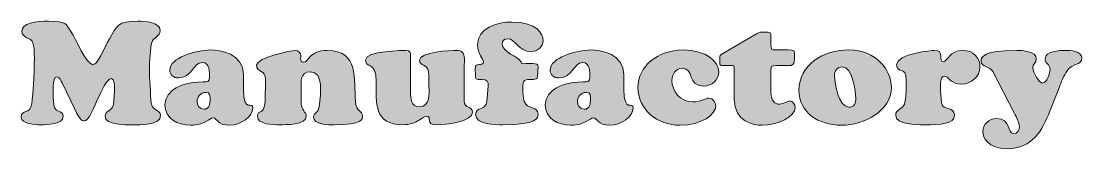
# Model space of a CAD drawing. Header units: inches. Extents: x 30 to 56.7, y -48.7 to -38.5.
# Drawn here: x 30.22 to 56.52, y -48.69 to -45.52 of the extents above; entities that cross this region are included whole.
import ezdxf

# ---------------------------------------------------------------- set-up
doc = ezdxf.new("R2010")
doc.units = ezdxf.units.IN
doc.header["$MEASUREMENT"] = 0
doc.layers.add('レイヤー 1', color=7, linetype='Continuous')

# ---------------------------------------------------------------- blocks, each defined once
blk = doc.blocks.new('block 3')
at = {"layer": 'レイヤー 1'}
h = blk.add_hatch(color=250, dxfattribs=at)
h.dxf.hatch_style = 2
edge = h.paths.add_edge_path()
edge.add_spline(control_points=[(31.23, -47.058), (31.207, -47.012), (31.165, -46.905), (31.096, -46.905), (30.977, -46.905), (31.015, -47.375), (31.015, -47.492), (31.015, -47.873), (31.261, -47.695), (31.261, -47.887), (31.261, -48.09), (30.85, -48.097), (30.701, -48.097), (30.566, -48.097), (30.217, -48.086), (30.217, -47.901), (30.217, -47.699), (30.447, -47.866), (30.478, -47.574), (30.509, -47.275), (30.543, -46.944), (30.543, -46.428), (30.543, -46.215), (30.528, -46.105), (30.486, -46.023), (30.447, -45.948), (30.229, -45.923), (30.229, -45.777), (30.229, -45.574), (30.586, -45.525), (30.893, -45.525), (31.342, -45.525), (31.334, -45.596), (31.449, -45.777), (31.583, -45.987), (31.821, -46.571), (31.99, -46.606), (32.109, -46.631), (32.267, -46.2), (32.405, -45.966), (32.601, -45.631), (32.604, -45.525), (33.111, -45.525), (33.28, -45.525), (33.664, -45.535), (33.664, -45.759), (33.664, -45.902), (33.491, -45.93), (33.453, -46.051), (33.422, -46.151), (33.395, -46.571), (33.395, -46.731), (33.395, -46.784), (33.418, -47.175), (33.433, -47.506), (33.445, -47.766), (33.675, -47.709), (33.675, -47.869), (33.675, -48.108), (33.149, -48.097), (32.98, -48.097), (32.823, -48.097), (32.297, -48.111), (32.297, -47.884), (32.297, -47.759), (32.47, -47.738), (32.497, -47.624), (32.512, -47.563), (32.589, -46.951), (32.455, -46.951), (32.336, -46.951), (32.213, -47.264), (32.121, -47.446), (32.036, -47.609), (31.898, -48.015), (31.775, -48.001), (31.714, -47.994), (31.683, -48.001), (31.453, -47.521), (31.453, -47.521), (31.23, -47.058), (31.23, -47.058)], knot_values=[0, 0, 0, 0, 1, 1, 1, 2, 2, 2, 3, 3, 3, 4, 4, 4, 5, 5, 5, 6, 6, 6, 7, 7, 7, 8, 8, 8, 9, 9, 9, 10, 10, 10, 11, 11, 11, 12, 12, 12, 13, 13, 13, 14, 14, 14, 15, 15, 15, 16, 16, 16, 17, 17, 17, 18, 18, 18, 19, 19, 19, 20, 20, 20, 21, 21, 21, 22, 22, 22, 23, 23, 23, 24, 24, 24, 25, 25, 25, 26, 26, 26, 27, 27, 27, 27], degree=3, periodic=1)
h = blk.add_hatch(color=250, dxfattribs=at)
h.dxf.hatch_style = 2
edge = h.paths.add_edge_path()
edge.add_spline(control_points=[(41.801, -47.136), (41.808, -47.026), (41.77, -46.969), (41.647, -46.969), (41.601, -46.969), (41.482, -46.987), (41.482, -46.923), (41.482, -46.642), (41.459, -46.61), (41.574, -46.603), (41.62, -46.599), (41.682, -46.595), (41.682, -46.535), (41.682, -46.467), (41.536, -46.336), (41.536, -46.112), (41.536, -45.688), (42.008, -45.546), (42.392, -45.546), (43.017, -45.546), (43.163, -45.852), (43.163, -46.005), (43.163, -46.154), (43.033, -46.279), (42.871, -46.279), (42.537, -46.279), (42.495, -45.959), (42.276, -45.959), (42.2, -45.959), (42.146, -46.015), (42.146, -46.087), (42.146, -46.311), (42.545, -46.386), (42.614, -46.542), (42.626, -46.571), (42.629, -46.581), (42.668, -46.581), (42.829, -46.581), (43.048, -46.542), (43.04, -46.649), (43.04, -46.649), (43.021, -46.909), (43.021, -46.909), (43.017, -46.962), (42.975, -46.969), (42.921, -46.969), (42.695, -46.969), (42.656, -46.966), (42.656, -47.2), (42.656, -47.3), (42.668, -47.424), (42.695, -47.517), (42.764, -47.731), (43.036, -47.617), (43.036, -47.837), (43.036, -47.923), (43.029, -48.097), (42.165, -48.097), (41.981, -48.097), (41.486, -48.094), (41.486, -47.844), (41.486, -47.645), (41.754, -47.738), (41.77, -47.521), (41.77, -47.521), (41.801, -47.136), (41.801, -47.136)], knot_values=[0, 0, 0, 0, 1, 1, 1, 2, 2, 2, 3, 3, 3, 4, 4, 4, 5, 5, 5, 6, 6, 6, 7, 7, 7, 8, 8, 8, 9, 9, 9, 10, 10, 10, 11, 11, 11, 12, 12, 12, 13, 13, 13, 14, 14, 14, 15, 15, 15, 16, 16, 16, 17, 17, 17, 18, 18, 18, 19, 19, 19, 20, 20, 20, 21, 21, 21, 22, 22, 22, 22], degree=3, periodic=1)
h = blk.add_hatch(color=250, dxfattribs=at)
h.dxf.hatch_style = 2
edge = h.paths.add_edge_path()
edge.add_spline(control_points=[(48.814, -47.289), (48.814, -47.528), (48.922, -47.585), (49.026, -47.585), (49.144, -47.585), (49.214, -47.503), (49.283, -47.503), (49.359, -47.503), (49.413, -47.602), (49.413, -47.667), (49.413, -47.901), (48.976, -48.108), (48.588, -48.108), (48.392, -48.108), (47.901, -48.029), (47.901, -47.464), (47.901, -47.464), (47.901, -46.731), (47.901, -46.731), (47.901, -46.667), (47.901, -46.642), (47.882, -46.631), (47.863, -46.62), (47.82, -46.627), (47.732, -46.627), (47.632, -46.627), (47.582, -46.631), (47.563, -46.613), (47.536, -46.588), (47.544, -46.553), (47.544, -46.471), (47.544, -46.421), (47.532, -46.382), (47.579, -46.354), (47.579, -46.354), (48.454, -45.838), (48.454, -45.838), (48.542, -45.788), (48.538, -45.798), (48.653, -45.798), (48.807, -45.798), (48.814, -45.784), (48.814, -45.948), (48.814, -46.058), (48.807, -46.169), (48.826, -46.211), (48.838, -46.24), (48.864, -46.24), (48.964, -46.24), (48.964, -46.24), (49.233, -46.24), (49.233, -46.24), (49.398, -46.24), (49.398, -46.25), (49.398, -46.41), (49.398, -46.613), (49.371, -46.627), (49.221, -46.627), (49.221, -46.627), (48.957, -46.627), (48.957, -46.627), (48.822, -46.627), (48.814, -46.631), (48.814, -46.759), (48.814, -46.759), (48.814, -47.289), (48.814, -47.289)], knot_values=[0, 0, 0, 0, 1, 1, 1, 2, 2, 2, 3, 3, 3, 4, 4, 4, 5, 5, 5, 6, 6, 6, 7, 7, 7, 8, 8, 8, 9, 9, 9, 10, 10, 10, 11, 11, 11, 12, 12, 12, 13, 13, 13, 14, 14, 14, 15, 15, 15, 16, 16, 16, 17, 17, 17, 18, 18, 18, 19, 19, 19, 20, 20, 20, 21, 21, 21, 22, 22, 22, 22], degree=3, periodic=1)
h = blk.add_hatch(color=250, dxfattribs=at)
h.dxf.hatch_style = 2
edge = h.paths.add_edge_path()
edge.add_spline(control_points=[(35.731, -47.207), (35.731, -47.834), (35.962, -47.492), (35.962, -47.684), (35.962, -47.887), (35.662, -48.108), (35.382, -48.108), (35.079, -48.108), (35.071, -47.926), (34.975, -47.926), (34.929, -47.926), (34.879, -47.972), (34.795, -48.015), (34.71, -48.061), (34.595, -48.108), (34.419, -48.108), (34.1, -48.108), (33.782, -47.951), (33.782, -47.599), (33.782, -47.346), (34.043, -47.033), (34.718, -47.033), (34.837, -47.033), (34.891, -47.04), (34.891, -46.912), (34.891, -46.795), (34.887, -46.549), (34.71, -46.549), (34.48, -46.549), (34.457, -46.934), (34.115, -46.934), (33.993, -46.934), (33.901, -46.852), (33.901, -46.738), (33.901, -46.435), (34.549, -46.24), (34.914, -46.24), (35.133, -46.24), (35.731, -46.318), (35.731, -46.852), (35.731, -46.852), (35.731, -47.207), (35.731, -47.207)], knot_values=[0, 0, 0, 0, 1, 1, 1, 2, 2, 2, 3, 3, 3, 4, 4, 4, 5, 5, 5, 6, 6, 6, 7, 7, 7, 8, 8, 8, 9, 9, 9, 10, 10, 10, 11, 11, 11, 12, 12, 12, 13, 13, 13, 14, 14, 14, 14], degree=3, periodic=1)
edge = h.paths.add_edge_path()
edge.add_spline(control_points=[(34.58, -47.521), (34.58, -47.613), (34.634, -47.713), (34.745, -47.713), (34.891, -47.713), (34.902, -47.567), (34.902, -47.46), (34.902, -47.382), (34.906, -47.293), (34.799, -47.293), (34.668, -47.293), (34.58, -47.407), (34.58, -47.521)], knot_values=[0, 0, 0, 0, 1, 1, 1, 2, 2, 2, 3, 3, 3, 4, 4, 4, 4], degree=3, periodic=1)
h = blk.add_hatch(color=250, dxfattribs=at)
h.dxf.hatch_style = 2
edge = h.paths.add_edge_path()
edge.add_spline(control_points=[(37.158, -47.464), (37.158, -47.809), (37.289, -47.748), (37.289, -47.884), (37.289, -48.104), (36.778, -48.097), (36.621, -48.097), (36.467, -48.097), (36.076, -48.097), (36.076, -47.884), (36.076, -47.713), (36.252, -47.866), (36.264, -47.517), (36.264, -47.517), (36.279, -46.983), (36.279, -46.983), (36.287, -46.72), (36.053, -46.805), (36.053, -46.617), (36.053, -46.428), (36.936, -46.25), (37.012, -46.25), (37.097, -46.25), (37.151, -46.318), (37.151, -46.389), (37.151, -46.41), (37.147, -46.432), (37.147, -46.453), (37.147, -46.496), (37.166, -46.546), (37.224, -46.546), (37.285, -46.546), (37.32, -46.471), (37.396, -46.396), (37.473, -46.325), (37.588, -46.25), (37.807, -46.25), (38.601, -46.25), (38.467, -46.973), (38.505, -47.514), (38.525, -47.794), (38.682, -47.731), (38.682, -47.884), (38.682, -47.948), (38.697, -48.097), (37.976, -48.097), (37.838, -48.097), (37.469, -48.104), (37.469, -47.905), (37.469, -47.777), (37.596, -47.837), (37.615, -47.606), (37.634, -47.353), (37.742, -46.784), (37.381, -46.784), (37.135, -46.784), (37.158, -47.03), (37.158, -47.19), (37.158, -47.19), (37.158, -47.464), (37.158, -47.464)], knot_values=[0, 0, 0, 0, 1, 1, 1, 2, 2, 2, 3, 3, 3, 4, 4, 4, 5, 5, 5, 6, 6, 6, 7, 7, 7, 8, 8, 8, 9, 9, 9, 10, 10, 10, 11, 11, 11, 12, 12, 12, 13, 13, 13, 14, 14, 14, 15, 15, 15, 16, 16, 16, 17, 17, 17, 18, 18, 18, 19, 19, 19, 20, 20, 20, 20], degree=3, periodic=1)
h = blk.add_hatch(color=250, dxfattribs=at)
h.dxf.hatch_style = 2
edge = h.paths.add_edge_path()
edge.add_spline(control_points=[(39.875, -47.289), (39.875, -47.432), (39.886, -47.652), (40.094, -47.652), (40.37, -47.652), (40.331, -47.318), (40.331, -47.147), (40.331, -47.03), (40.335, -46.877), (40.316, -46.763), (40.285, -46.585), (40.097, -46.645), (40.097, -46.496), (40.097, -46.286), (40.869, -46.25), (41.015, -46.25), (41.153, -46.25), (41.21, -46.325), (41.21, -46.45), (41.21, -46.563), (41.203, -46.674), (41.203, -46.788), (41.203, -46.788), (41.203, -47.503), (41.203, -47.503), (41.203, -47.716), (41.414, -47.617), (41.414, -47.787), (41.414, -48.029), (40.734, -48.097), (40.523, -48.097), (40.228, -48.097), (40.424, -47.884), (40.27, -47.884), (40.228, -47.884), (40.166, -47.937), (40.074, -47.99), (39.982, -48.044), (39.859, -48.097), (39.69, -48.097), (38.961, -48.097), (39.023, -47.563), (39.023, -47.03), (39.023, -46.485), (38.758, -46.724), (38.758, -46.489), (38.758, -46.261), (39.725, -46.25), (39.756, -46.25), (39.863, -46.25), (39.875, -46.297), (39.875, -46.386), (39.875, -46.386), (39.875, -47.289), (39.875, -47.289)], knot_values=[0, 0, 0, 0, 1, 1, 1, 2, 2, 2, 3, 3, 3, 4, 4, 4, 5, 5, 5, 6, 6, 6, 7, 7, 7, 8, 8, 8, 9, 9, 9, 10, 10, 10, 11, 11, 11, 12, 12, 12, 13, 13, 13, 14, 14, 14, 15, 15, 15, 16, 16, 16, 17, 17, 17, 18, 18, 18, 18], degree=3, periodic=1)
h = blk.add_hatch(color=250, dxfattribs=at)
h.dxf.hatch_style = 2
edge = h.paths.add_edge_path()
edge.add_spline(control_points=[(45.166, -47.207), (45.166, -47.834), (45.396, -47.492), (45.396, -47.684), (45.396, -47.887), (45.097, -48.108), (44.817, -48.108), (44.513, -48.108), (44.506, -47.926), (44.41, -47.926), (44.364, -47.926), (44.314, -47.972), (44.229, -48.015), (44.145, -48.061), (44.03, -48.108), (43.853, -48.108), (43.535, -48.108), (43.216, -47.951), (43.216, -47.599), (43.216, -47.346), (43.477, -47.033), (44.153, -47.033), (44.272, -47.033), (44.325, -47.04), (44.325, -46.912), (44.325, -46.795), (44.321, -46.549), (44.145, -46.549), (43.915, -46.549), (43.892, -46.934), (43.55, -46.934), (43.427, -46.934), (43.335, -46.852), (43.335, -46.738), (43.335, -46.435), (43.984, -46.24), (44.348, -46.24), (44.567, -46.24), (45.166, -46.318), (45.166, -46.852), (45.166, -46.852), (45.166, -47.207), (45.166, -47.207)], knot_values=[0, 0, 0, 0, 1, 1, 1, 2, 2, 2, 3, 3, 3, 4, 4, 4, 5, 5, 5, 6, 6, 6, 7, 7, 7, 8, 8, 8, 9, 9, 9, 10, 10, 10, 11, 11, 11, 12, 12, 12, 13, 13, 13, 14, 14, 14, 14], degree=3, periodic=1)
edge = h.paths.add_edge_path()
edge.add_spline(control_points=[(44.014, -47.521), (44.014, -47.613), (44.068, -47.713), (44.18, -47.713), (44.325, -47.713), (44.337, -47.567), (44.337, -47.46), (44.337, -47.382), (44.341, -47.293), (44.233, -47.293), (44.103, -47.293), (44.014, -47.407), (44.014, -47.521)], knot_values=[0, 0, 0, 0, 1, 1, 1, 2, 2, 2, 3, 3, 3, 4, 4, 4, 4], degree=3, periodic=1)
h = blk.add_hatch(color=250, dxfattribs=at)
h.dxf.hatch_style = 2
edge = h.paths.add_edge_path()
edge.add_spline(control_points=[(46.639, -46.24), (47.215, -46.24), (47.518, -46.535), (47.518, -46.784), (47.518, -46.983), (47.357, -47.136), (47.142, -47.136), (46.727, -47.136), (46.919, -46.695), (46.616, -46.695), (46.447, -46.695), (46.355, -46.855), (46.355, -46.997), (46.355, -47.261), (46.566, -47.528), (46.869, -47.528), (47.111, -47.528), (47.192, -47.435), (47.272, -47.435), (47.376, -47.435), (47.445, -47.542), (47.445, -47.627), (47.445, -47.837), (47.099, -48.108), (46.562, -48.108), (45.983, -48.108), (45.514, -47.713), (45.514, -47.168), (45.514, -46.656), (45.994, -46.24), (46.639, -46.24)], knot_values=[0, 0, 0, 0, 1, 1, 1, 2, 2, 2, 3, 3, 3, 4, 4, 4, 5, 5, 5, 6, 6, 6, 7, 7, 7, 8, 8, 8, 9, 9, 9, 10, 10, 10, 10], degree=3, periodic=1)
h = blk.add_hatch(color=250, dxfattribs=at)
h.dxf.hatch_style = 2
edge = h.paths.add_edge_path()
edge.add_spline(control_points=[(49.509, -47.236), (49.509, -46.599), (50.111, -46.24), (50.745, -46.24), (51.416, -46.24), (51.8, -46.727), (51.8, -47.168), (51.8, -47.752), (51.124, -48.108), (50.56, -48.108), (49.992, -48.108), (49.509, -47.798), (49.509, -47.236)], knot_values=[0, 0, 0, 0, 1, 1, 1, 2, 2, 2, 3, 3, 3, 4, 4, 4, 4], degree=3, periodic=1)
edge = h.paths.add_edge_path()
edge.add_spline(control_points=[(50.58, -46.66), (50.453, -46.66), (50.384, -46.77), (50.391, -46.873), (50.407, -47.097), (50.476, -47.645), (50.741, -47.659), (50.886, -47.667), (50.917, -47.553), (50.917, -47.439), (50.917, -47.279), (50.84, -46.66), (50.58, -46.66)], knot_values=[0, 0, 0, 0, 1, 1, 1, 2, 2, 2, 3, 3, 3, 4, 4, 4, 4], degree=3, periodic=1)
h = blk.add_hatch(color=250, dxfattribs=at)
h.dxf.hatch_style = 2
edge = h.paths.add_edge_path()
edge.add_spline(control_points=[(52.168, -46.98), (52.168, -46.631), (51.93, -46.827), (51.93, -46.61), (51.93, -46.329), (52.828, -46.25), (52.862, -46.25), (53.008, -46.25), (53.012, -46.286), (53.027, -46.407), (53.031, -46.45), (53.027, -46.531), (53.093, -46.531), (53.185, -46.531), (53.242, -46.25), (53.572, -46.25), (53.83, -46.25), (53.998, -46.428), (53.998, -46.663), (53.998, -46.902), (53.78, -47.09), (53.526, -47.09), (53.277, -47.09), (53.208, -46.887), (53.108, -46.887), (53.001, -46.887), (53.02, -47.126), (53.02, -47.19), (53.02, -47.297), (53.031, -47.446), (53.051, -47.581), (53.073, -47.738), (53.365, -47.642), (53.365, -47.855), (53.365, -48.079), (53.027, -48.097), (52.605, -48.097), (52.429, -48.097), (51.907, -48.104), (51.907, -47.859), (51.907, -47.709), (52.083, -47.709), (52.126, -47.585), (52.156, -47.496), (52.168, -47.293), (52.168, -47.193), (52.168, -47.193), (52.168, -46.98), (52.168, -46.98)], knot_values=[0, 0, 0, 0, 1, 1, 1, 2, 2, 2, 3, 3, 3, 4, 4, 4, 5, 5, 5, 6, 6, 6, 7, 7, 7, 8, 8, 8, 9, 9, 9, 10, 10, 10, 11, 11, 11, 12, 12, 12, 13, 13, 13, 14, 14, 14, 15, 15, 15, 16, 16, 16, 16], degree=3, periodic=1)
h = blk.add_hatch(color=250, dxfattribs=at)
h.dxf.hatch_style = 2
edge = h.paths.add_edge_path()
edge.add_spline(control_points=[(55.733, -47.759), (55.544, -48.232), (55.299, -48.695), (54.673, -48.695), (54.397, -48.695), (54.071, -48.563), (54.071, -48.268), (54.071, -48.09), (54.217, -47.94), (54.412, -47.94), (54.769, -47.94), (54.669, -48.318), (54.827, -48.318), (54.93, -48.318), (54.976, -48.225), (54.976, -48.143), (54.976, -48.044), (54.9, -47.908), (54.854, -47.819), (54.854, -47.819), (54.316, -46.777), (54.316, -46.777), (54.243, -46.635), (54.025, -46.677), (54.025, -46.514), (54.025, -46.407), (54.094, -46.25), (54.903, -46.25), (55.049, -46.25), (55.395, -46.265), (55.395, -46.467), (55.395, -46.563), (55.307, -46.592), (55.307, -46.677), (55.307, -46.812), (55.475, -47.062), (55.541, -47.062), (55.656, -47.062), (55.736, -46.816), (55.736, -46.731), (55.736, -46.571), (55.613, -46.581), (55.613, -46.46), (55.613, -46.272), (55.974, -46.25), (56.113, -46.25), (56.239, -46.25), (56.523, -46.268), (56.523, -46.432), (56.523, -46.642), (56.293, -46.549), (56.159, -46.759), (56.074, -46.884), (56.013, -47.04), (55.959, -47.179), (55.959, -47.179), (55.733, -47.759), (55.733, -47.759)], knot_values=[0, 0, 0, 0, 1, 1, 1, 2, 2, 2, 3, 3, 3, 4, 4, 4, 5, 5, 5, 6, 6, 6, 7, 7, 7, 8, 8, 8, 9, 9, 9, 10, 10, 10, 11, 11, 11, 12, 12, 12, 13, 13, 13, 14, 14, 14, 15, 15, 15, 16, 16, 16, 17, 17, 17, 18, 18, 18, 19, 19, 19, 19], degree=3, periodic=1)
at = {"layer": 'レイヤー 1', "color": 250, "lineweight": 5}
for points, knots in [([(31.23, -47.058), (31.207, -47.012), (31.165, -46.905), (31.096, -46.905), (30.977, -46.905), (31.015, -47.375), (31.015, -47.492), (31.015, -47.873), (31.261, -47.695), (31.261, -47.887), (31.261, -48.09), (30.85, -48.097), (30.701, -48.097), (30.566, -48.097), (30.217, -48.086), (30.217, -47.901), (30.217, -47.699), (30.447, -47.866), (30.478, -47.574), (30.509, -47.275), (30.543, -46.944), (30.543, -46.428), (30.543, -46.215), (30.528, -46.105), (30.486, -46.023), (30.447, -45.948), (30.229, -45.923), (30.229, -45.777), (30.229, -45.574), (30.586, -45.525), (30.893, -45.525), (31.342, -45.525), (31.334, -45.596), (31.449, -45.777), (31.583, -45.987), (31.821, -46.571), (31.99, -46.606), (32.109, -46.631), (32.267, -46.2), (32.405, -45.966), (32.601, -45.631), (32.604, -45.525), (33.111, -45.525), (33.28, -45.525), (33.664, -45.535), (33.664, -45.759), (33.664, -45.902), (33.491, -45.93), (33.453, -46.051), (33.422, -46.151), (33.395, -46.571), (33.395, -46.731), (33.395, -46.784), (33.418, -47.175), (33.433, -47.506), (33.445, -47.766), (33.675, -47.709), (33.675, -47.869), (33.675, -48.108), (33.149, -48.097), (32.98, -48.097), (32.823, -48.097), (32.297, -48.111), (32.297, -47.884), (32.297, -47.759), (32.47, -47.738), (32.497, -47.624), (32.512, -47.563), (32.589, -46.951), (32.455, -46.951), (32.336, -46.951), (32.213, -47.264), (32.121, -47.446), (32.036, -47.609), (31.898, -48.015), (31.775, -48.001), (31.714, -47.994), (31.683, -48.001), (31.453, -47.521), (31.453, -47.521), (31.23, -47.058), (31.23, -47.058)], [0, 0, 0, 0, 1, 1, 1, 2, 2, 2, 3, 3, 3, 4, 4, 4, 5, 5, 5, 6, 6, 6, 7, 7, 7, 8, 8, 8, 9, 9, 9, 10, 10, 10, 11, 11, 11, 12, 12, 12, 13, 13, 13, 14, 14, 14, 15, 15, 15, 16, 16, 16, 17, 17, 17, 18, 18, 18, 19, 19, 19, 20, 20, 20, 21, 21, 21, 22, 22, 22, 23, 23, 23, 24, 24, 24, 25, 25, 25, 26, 26, 26, 27, 27, 27, 27]), ([(41.801, -47.136), (41.808, -47.026), (41.77, -46.969), (41.647, -46.969), (41.601, -46.969), (41.482, -46.987), (41.482, -46.923), (41.482, -46.642), (41.459, -46.61), (41.574, -46.603), (41.62, -46.599), (41.682, -46.595), (41.682, -46.535), (41.682, -46.467), (41.536, -46.336), (41.536, -46.112), (41.536, -45.688), (42.008, -45.546), (42.392, -45.546), (43.017, -45.546), (43.163, -45.852), (43.163, -46.005), (43.163, -46.154), (43.033, -46.279), (42.871, -46.279), (42.537, -46.279), (42.495, -45.959), (42.276, -45.959), (42.2, -45.959), (42.146, -46.015), (42.146, -46.087), (42.146, -46.311), (42.545, -46.386), (42.614, -46.542), (42.626, -46.571), (42.629, -46.581), (42.668, -46.581), (42.829, -46.581), (43.048, -46.542), (43.04, -46.649), (43.04, -46.649), (43.021, -46.909), (43.021, -46.909), (43.017, -46.962), (42.975, -46.969), (42.921, -46.969), (42.695, -46.969), (42.656, -46.966), (42.656, -47.2), (42.656, -47.3), (42.668, -47.424), (42.695, -47.517), (42.764, -47.731), (43.036, -47.617), (43.036, -47.837), (43.036, -47.923), (43.029, -48.097), (42.165, -48.097), (41.981, -48.097), (41.486, -48.094), (41.486, -47.844), (41.486, -47.645), (41.754, -47.738), (41.77, -47.521), (41.77, -47.521), (41.801, -47.136), (41.801, -47.136)], [0, 0, 0, 0, 1, 1, 1, 2, 2, 2, 3, 3, 3, 4, 4, 4, 5, 5, 5, 6, 6, 6, 7, 7, 7, 8, 8, 8, 9, 9, 9, 10, 10, 10, 11, 11, 11, 12, 12, 12, 13, 13, 13, 14, 14, 14, 15, 15, 15, 16, 16, 16, 17, 17, 17, 18, 18, 18, 19, 19, 19, 20, 20, 20, 21, 21, 21, 22, 22, 22, 22]), ([(48.814, -47.289), (48.814, -47.528), (48.922, -47.585), (49.026, -47.585), (49.144, -47.585), (49.214, -47.503), (49.283, -47.503), (49.359, -47.503), (49.413, -47.602), (49.413, -47.667), (49.413, -47.901), (48.976, -48.108), (48.588, -48.108), (48.392, -48.108), (47.901, -48.029), (47.901, -47.464), (47.901, -47.464), (47.901, -46.731), (47.901, -46.731), (47.901, -46.667), (47.901, -46.642), (47.882, -46.631), (47.863, -46.62), (47.82, -46.627), (47.732, -46.627), (47.632, -46.627), (47.582, -46.631), (47.563, -46.613), (47.536, -46.588), (47.544, -46.553), (47.544, -46.471), (47.544, -46.421), (47.532, -46.382), (47.579, -46.354), (47.579, -46.354), (48.454, -45.838), (48.454, -45.838), (48.542, -45.788), (48.538, -45.798), (48.653, -45.798), (48.807, -45.798), (48.814, -45.784), (48.814, -45.948), (48.814, -46.058), (48.807, -46.169), (48.826, -46.211), (48.838, -46.24), (48.864, -46.24), (48.964, -46.24), (48.964, -46.24), (49.233, -46.24), (49.233, -46.24), (49.398, -46.24), (49.398, -46.25), (49.398, -46.41), (49.398, -46.613), (49.371, -46.627), (49.221, -46.627), (49.221, -46.627), (48.957, -46.627), (48.957, -46.627), (48.822, -46.627), (48.814, -46.631), (48.814, -46.759), (48.814, -46.759), (48.814, -47.289), (48.814, -47.289)], [0, 0, 0, 0, 1, 1, 1, 2, 2, 2, 3, 3, 3, 4, 4, 4, 5, 5, 5, 6, 6, 6, 7, 7, 7, 8, 8, 8, 9, 9, 9, 10, 10, 10, 11, 11, 11, 12, 12, 12, 13, 13, 13, 14, 14, 14, 15, 15, 15, 16, 16, 16, 17, 17, 17, 18, 18, 18, 19, 19, 19, 20, 20, 20, 21, 21, 21, 22, 22, 22, 22]), ([(35.731, -47.207), (35.731, -47.834), (35.962, -47.492), (35.962, -47.684), (35.962, -47.887), (35.662, -48.108), (35.382, -48.108), (35.079, -48.108), (35.071, -47.926), (34.975, -47.926), (34.929, -47.926), (34.879, -47.972), (34.795, -48.015), (34.71, -48.061), (34.595, -48.108), (34.419, -48.108), (34.1, -48.108), (33.782, -47.951), (33.782, -47.599), (33.782, -47.346), (34.043, -47.033), (34.718, -47.033), (34.837, -47.033), (34.891, -47.04), (34.891, -46.912), (34.891, -46.795), (34.887, -46.549), (34.71, -46.549), (34.48, -46.549), (34.457, -46.934), (34.115, -46.934), (33.993, -46.934), (33.901, -46.852), (33.901, -46.738), (33.901, -46.435), (34.549, -46.24), (34.914, -46.24), (35.133, -46.24), (35.731, -46.318), (35.731, -46.852), (35.731, -46.852), (35.731, -47.207), (35.731, -47.207)], [0, 0, 0, 0, 1, 1, 1, 2, 2, 2, 3, 3, 3, 4, 4, 4, 5, 5, 5, 6, 6, 6, 7, 7, 7, 8, 8, 8, 9, 9, 9, 10, 10, 10, 11, 11, 11, 12, 12, 12, 13, 13, 13, 14, 14, 14, 14]), ([(37.158, -47.464), (37.158, -47.809), (37.289, -47.748), (37.289, -47.884), (37.289, -48.104), (36.778, -48.097), (36.621, -48.097), (36.467, -48.097), (36.076, -48.097), (36.076, -47.884), (36.076, -47.713), (36.252, -47.866), (36.264, -47.517), (36.264, -47.517), (36.279, -46.983), (36.279, -46.983), (36.287, -46.72), (36.053, -46.805), (36.053, -46.617), (36.053, -46.428), (36.936, -46.25), (37.012, -46.25), (37.097, -46.25), (37.151, -46.318), (37.151, -46.389), (37.151, -46.41), (37.147, -46.432), (37.147, -46.453), (37.147, -46.496), (37.166, -46.546), (37.224, -46.546), (37.285, -46.546), (37.32, -46.471), (37.396, -46.396), (37.473, -46.325), (37.588, -46.25), (37.807, -46.25), (38.601, -46.25), (38.467, -46.973), (38.505, -47.514), (38.525, -47.794), (38.682, -47.731), (38.682, -47.884), (38.682, -47.948), (38.697, -48.097), (37.976, -48.097), (37.838, -48.097), (37.469, -48.104), (37.469, -47.905), (37.469, -47.777), (37.596, -47.837), (37.615, -47.606), (37.634, -47.353), (37.742, -46.784), (37.381, -46.784), (37.135, -46.784), (37.158, -47.03), (37.158, -47.19), (37.158, -47.19), (37.158, -47.464), (37.158, -47.464)], [0, 0, 0, 0, 1, 1, 1, 2, 2, 2, 3, 3, 3, 4, 4, 4, 5, 5, 5, 6, 6, 6, 7, 7, 7, 8, 8, 8, 9, 9, 9, 10, 10, 10, 11, 11, 11, 12, 12, 12, 13, 13, 13, 14, 14, 14, 15, 15, 15, 16, 16, 16, 17, 17, 17, 18, 18, 18, 19, 19, 19, 20, 20, 20, 20]), ([(39.875, -47.289), (39.875, -47.432), (39.886, -47.652), (40.094, -47.652), (40.37, -47.652), (40.331, -47.318), (40.331, -47.147), (40.331, -47.03), (40.335, -46.877), (40.316, -46.763), (40.285, -46.585), (40.097, -46.645), (40.097, -46.496), (40.097, -46.286), (40.869, -46.25), (41.015, -46.25), (41.153, -46.25), (41.21, -46.325), (41.21, -46.45), (41.21, -46.563), (41.203, -46.674), (41.203, -46.788), (41.203, -46.788), (41.203, -47.503), (41.203, -47.503), (41.203, -47.716), (41.414, -47.617), (41.414, -47.787), (41.414, -48.029), (40.734, -48.097), (40.523, -48.097), (40.228, -48.097), (40.424, -47.884), (40.27, -47.884), (40.228, -47.884), (40.166, -47.937), (40.074, -47.99), (39.982, -48.044), (39.859, -48.097), (39.69, -48.097), (38.961, -48.097), (39.023, -47.563), (39.023, -47.03), (39.023, -46.485), (38.758, -46.724), (38.758, -46.489), (38.758, -46.261), (39.725, -46.25), (39.756, -46.25), (39.863, -46.25), (39.875, -46.297), (39.875, -46.386), (39.875, -46.386), (39.875, -47.289), (39.875, -47.289)], [0, 0, 0, 0, 1, 1, 1, 2, 2, 2, 3, 3, 3, 4, 4, 4, 5, 5, 5, 6, 6, 6, 7, 7, 7, 8, 8, 8, 9, 9, 9, 10, 10, 10, 11, 11, 11, 12, 12, 12, 13, 13, 13, 14, 14, 14, 15, 15, 15, 16, 16, 16, 17, 17, 17, 18, 18, 18, 18]), ([(45.166, -47.207), (45.166, -47.834), (45.396, -47.492), (45.396, -47.684), (45.396, -47.887), (45.097, -48.108), (44.817, -48.108), (44.513, -48.108), (44.506, -47.926), (44.41, -47.926), (44.364, -47.926), (44.314, -47.972), (44.229, -48.015), (44.145, -48.061), (44.03, -48.108), (43.853, -48.108), (43.535, -48.108), (43.216, -47.951), (43.216, -47.599), (43.216, -47.346), (43.477, -47.033), (44.153, -47.033), (44.272, -47.033), (44.325, -47.04), (44.325, -46.912), (44.325, -46.795), (44.321, -46.549), (44.145, -46.549), (43.915, -46.549), (43.892, -46.934), (43.55, -46.934), (43.427, -46.934), (43.335, -46.852), (43.335, -46.738), (43.335, -46.435), (43.984, -46.24), (44.348, -46.24), (44.567, -46.24), (45.166, -46.318), (45.166, -46.852), (45.166, -46.852), (45.166, -47.207), (45.166, -47.207)], [0, 0, 0, 0, 1, 1, 1, 2, 2, 2, 3, 3, 3, 4, 4, 4, 5, 5, 5, 6, 6, 6, 7, 7, 7, 8, 8, 8, 9, 9, 9, 10, 10, 10, 11, 11, 11, 12, 12, 12, 13, 13, 13, 14, 14, 14, 14]), ([(46.639, -46.24), (47.215, -46.24), (47.518, -46.535), (47.518, -46.784), (47.518, -46.983), (47.357, -47.136), (47.142, -47.136), (46.727, -47.136), (46.919, -46.695), (46.616, -46.695), (46.447, -46.695), (46.355, -46.855), (46.355, -46.997), (46.355, -47.261), (46.566, -47.528), (46.869, -47.528), (47.111, -47.528), (47.192, -47.435), (47.272, -47.435), (47.376, -47.435), (47.445, -47.542), (47.445, -47.627), (47.445, -47.837), (47.099, -48.108), (46.562, -48.108), (45.983, -48.108), (45.514, -47.713), (45.514, -47.168), (45.514, -46.656), (45.994, -46.24), (46.639, -46.24)], [0, 0, 0, 0, 1, 1, 1, 2, 2, 2, 3, 3, 3, 4, 4, 4, 5, 5, 5, 6, 6, 6, 7, 7, 7, 8, 8, 8, 9, 9, 9, 10, 10, 10, 10]), ([(49.509, -47.236), (49.509, -46.599), (50.111, -46.24), (50.745, -46.24), (51.416, -46.24), (51.8, -46.727), (51.8, -47.168), (51.8, -47.752), (51.124, -48.108), (50.56, -48.108), (49.992, -48.108), (49.509, -47.798), (49.509, -47.236)], [0, 0, 0, 0, 1, 1, 1, 2, 2, 2, 3, 3, 3, 4, 4, 4, 4]), ([(52.168, -46.98), (52.168, -46.631), (51.93, -46.827), (51.93, -46.61), (51.93, -46.329), (52.828, -46.25), (52.862, -46.25), (53.008, -46.25), (53.012, -46.286), (53.027, -46.407), (53.031, -46.45), (53.027, -46.531), (53.093, -46.531), (53.185, -46.531), (53.242, -46.25), (53.572, -46.25), (53.83, -46.25), (53.998, -46.428), (53.998, -46.663), (53.998, -46.902), (53.78, -47.09), (53.526, -47.09), (53.277, -47.09), (53.208, -46.887), (53.108, -46.887), (53.001, -46.887), (53.02, -47.126), (53.02, -47.19), (53.02, -47.297), (53.031, -47.446), (53.051, -47.581), (53.073, -47.738), (53.365, -47.642), (53.365, -47.855), (53.365, -48.079), (53.027, -48.097), (52.605, -48.097), (52.429, -48.097), (51.907, -48.104), (51.907, -47.859), (51.907, -47.709), (52.083, -47.709), (52.126, -47.585), (52.156, -47.496), (52.168, -47.293), (52.168, -47.193), (52.168, -47.193), (52.168, -46.98), (52.168, -46.98)], [0, 0, 0, 0, 1, 1, 1, 2, 2, 2, 3, 3, 3, 4, 4, 4, 5, 5, 5, 6, 6, 6, 7, 7, 7, 8, 8, 8, 9, 9, 9, 10, 10, 10, 11, 11, 11, 12, 12, 12, 13, 13, 13, 14, 14, 14, 15, 15, 15, 16, 16, 16, 16]), ([(55.733, -47.759), (55.544, -48.232), (55.299, -48.695), (54.673, -48.695), (54.397, -48.695), (54.071, -48.563), (54.071, -48.268), (54.071, -48.09), (54.217, -47.94), (54.412, -47.94), (54.769, -47.94), (54.669, -48.318), (54.827, -48.318), (54.93, -48.318), (54.976, -48.225), (54.976, -48.143), (54.976, -48.044), (54.9, -47.908), (54.854, -47.819), (54.854, -47.819), (54.316, -46.777), (54.316, -46.777), (54.243, -46.635), (54.025, -46.677), (54.025, -46.514), (54.025, -46.407), (54.094, -46.25), (54.903, -46.25), (55.049, -46.25), (55.395, -46.265), (55.395, -46.467), (55.395, -46.563), (55.307, -46.592), (55.307, -46.677), (55.307, -46.812), (55.475, -47.062), (55.541, -47.062), (55.656, -47.062), (55.736, -46.816), (55.736, -46.731), (55.736, -46.571), (55.613, -46.581), (55.613, -46.46), (55.613, -46.272), (55.974, -46.25), (56.113, -46.25), (56.239, -46.25), (56.523, -46.268), (56.523, -46.432), (56.523, -46.642), (56.293, -46.549), (56.159, -46.759), (56.074, -46.884), (56.013, -47.04), (55.959, -47.179), (55.959, -47.179), (55.733, -47.759), (55.733, -47.759)], [0, 0, 0, 0, 1, 1, 1, 2, 2, 2, 3, 3, 3, 4, 4, 4, 5, 5, 5, 6, 6, 6, 7, 7, 7, 8, 8, 8, 9, 9, 9, 10, 10, 10, 11, 11, 11, 12, 12, 12, 13, 13, 13, 14, 14, 14, 15, 15, 15, 16, 16, 16, 17, 17, 17, 18, 18, 18, 19, 19, 19, 19]), ([(50.58, -46.66), (50.453, -46.66), (50.384, -46.77), (50.391, -46.873), (50.407, -47.097), (50.476, -47.645), (50.741, -47.659), (50.886, -47.667), (50.917, -47.553), (50.917, -47.439), (50.917, -47.279), (50.84, -46.66), (50.58, -46.66)], [0, 0, 0, 0, 1, 1, 1, 2, 2, 2, 3, 3, 3, 4, 4, 4, 4]), ([(34.58, -47.521), (34.58, -47.613), (34.634, -47.713), (34.745, -47.713), (34.891, -47.713), (34.902, -47.567), (34.902, -47.46), (34.902, -47.382), (34.906, -47.293), (34.799, -47.293), (34.668, -47.293), (34.58, -47.407), (34.58, -47.521)], [0, 0, 0, 0, 1, 1, 1, 2, 2, 2, 3, 3, 3, 4, 4, 4, 4]), ([(44.014, -47.521), (44.014, -47.613), (44.068, -47.713), (44.18, -47.713), (44.325, -47.713), (44.337, -47.567), (44.337, -47.46), (44.337, -47.382), (44.341, -47.293), (44.233, -47.293), (44.103, -47.293), (44.014, -47.407), (44.014, -47.521)], [0, 0, 0, 0, 1, 1, 1, 2, 2, 2, 3, 3, 3, 4, 4, 4, 4])]:
    blk.add_open_spline(points, degree=3, knots=knots, dxfattribs=at)

msp = doc.modelspace()

# ---------------------------------------------------------------- block references
at = {"layer": 'レイヤー 1'}
msp.add_blockref('block 3', (0, 0), dxfattribs=at)

doc.saveas('drawing.dxf')
